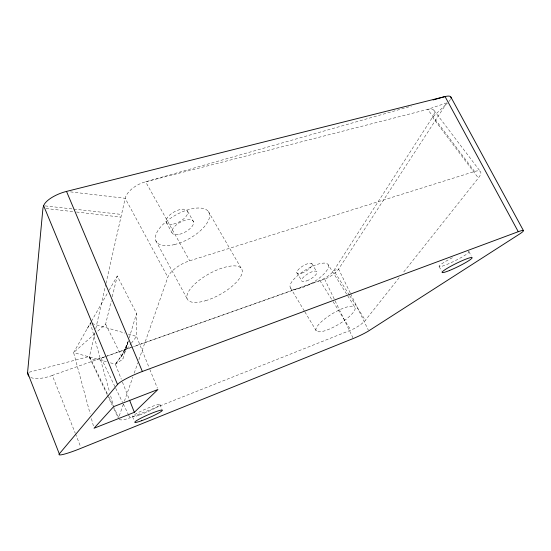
<?xml version="1.0" encoding="UTF-8"?>
<svg xmlns="http://www.w3.org/2000/svg" width="551" height="551" viewBox="0 0 551 551"><rect width="100%" height="100%" fill="white"/><g stroke="black" fill="none" stroke-linecap="round" stroke-linejoin="round"><path stroke-width="0.41" stroke-dasharray="2.75 2.07" d="M109.146 290.232L117.267 275.989L136.545 313.423L136.531 336.427L149.293 368.082M94.827 332.894L89.531 356.387L108.34 395.866M95.778 328.699L105.799 284.233M105.992 283.393L125.18 198.284A19.161 9.815 -28.2 0 1 145.616 181.802L411.328 106.164M97.837 331.082L105.627 324.181L111.247 300.915M112.246 296.762L117.267 275.989M110.469 362.833L115.386 364.204L122.907 359.087L128.025 341.964M129.237 337.887L136.545 313.423M126.076 348.48L128.176 341.524M123.314 404.269L118.665 417.541L108.705 396.637M124.402 401.156L132.846 377.077M134.23 373.123L137.833 362.84M138.907 359.782L167.848 277.181A20.029 8.107 -28.5 0 1 189.696 260.781L474.576 171.485A17.157 5.296 -35.4 0 1 478.364 178.021L402.629 273.372M128.411 340.752L123.183 353.115L121.73 355.45L127.412 344.168L123.183 353.115L115.386 364.204L121.261 379.102M87.34 328.465L91.025 321.998M91.438 321.274L108.733 290.956M447.391 103.023L445.614 104.766L338.603 269.067A12.701 4.16 -32 0 1 332.776 274.715A12.225 4.002 -32 0 1 324.629 279.088L131.923 347.261M115.386 364.204L130.856 343.879M131.372 343.204L136.531 336.427L128.293 334.051M119.119 419.421A14.939 4.284 -26.6 0 0 129.967 417.823L350.849 330.118A12.728 3.251 -31.3 0 0 365.361 320.296L400.033 276.643M445.614 104.766L432.507 117.287L333.775 270.575A12.377 4.071 -31.9 0 1 319.869 280.493L133.562 346.586M94.882 333.699L73.6 352.571L90.13 413.78M29.196 372.207L89.531 356.387A14.471 5.317 -25.8 0 0 101.164 358.081L106.026 356.352M106.832 356.07L132.757 346.868M104.532 356.945L52.311 375.417L75.17 433.017M105.324 356.669L131.124 347.536M446.723 102.872L427.645 109.38L145.616 181.802L189.696 260.781M45.196 205.909L121.537 214.435M46.008 208.519L74.054 211.736M76.534 212.018L120.931 217.115M70.487 191.879L125.18 198.284L167.848 277.181M106.377 361.697L73.6 352.571L90.392 323.106L109.601 392.14M92.038 323.582L124.994 333.1M434.023 110.462L480.644 171.884M474.576 171.485L427.645 109.38A16.537 6.516 -37.3 0 1 432.507 117.287L478.364 178.021M349.348 295.095L333.775 270.575L338.603 269.067L350.271 293.022M349.747 295.715L365.361 320.296M328.251 264.817A22.13 7.287 -31.4 0 1 302.692 287.498A22.13 7.287 -31.4 0 1 296.893 276.251A22.13 7.287 -31.4 0 1 328.251 264.817L354.954 307.362A22.639 6.171 -31.1 0 1 328.341 329.519A22.639 6.171 -31.1 0 1 323.292 320.083A22.639 6.171 -31.1 0 1 354.954 307.362M319.869 280.493L332.625 300.929M333.079 301.659L350.849 330.118M311.639 263.454L316.488 271.292M296.789 272.607L301.569 280.418M290.494 287.87L304.476 311.198M304.917 311.928L316.281 330.882M208.25 211.336L241.131 268.179M187.657 211.377L193.553 221.798M166.209 222.315L171.933 232.667M155.823 240.773L187.216 298.917M468.929 251.614L471.284 256.084M439.216 266.608L441.503 271.051M105.627 324.181L122.907 359.087M350.643 293.8L368.33 330.118M324.629 279.088L352.881 337.735M101.164 358.081L115.338 387.484M115.703 388.235L122.597 402.533M123.328 404.055L128.114 413.98M128.486 414.745L129.967 417.823M89.489 357.468L107.135 394.544M107.5 395.315L112.287 405.378M113.761 408.477L118.176 417.761M159.935 404.51L162.015 409.441M132.55 416.735L134.306 420.992M149.831 369.411L157.386 388.152M75.487 433.816L80.563 446.613M122.439 382.098L129.271 399.413M110.661 395.942L113.423 405.867M91.425 418.588L93.601 426.639M52.304 375.486A28.624 10.696 -24.4 0 1 30.195 377.173M450.456 99.421A16.888 4.615 -29.7 0 1 448.741 101.666M468.267 251.497A16.688 1.949 -26.3 0 1 457.337 259.604A16.688 1.949 -26.3 0 1 439.175 266.588A16.688 1.949 -26.3 0 1 453.597 257.138M205.626 300.688A31.097 11.709 -29.2 0 0 241.786 269.122A31.097 11.709 -29.2 0 0 196.294 282.677A31.097 11.709 -29.2 0 0 205.626 300.688M174.447 244.575A30.133 13.596 -29 0 0 209.001 212.507A30.133 13.596 -29 0 0 164.053 223.43A30.133 13.596 -29 0 0 174.447 244.575M301.741 273.165A8.878 3.017 -31.4 0 0 312.162 263.998A8.878 3.017 -31.4 0 0 299.661 268.323A8.878 3.017 -31.4 0 0 301.741 273.165M306.783 280.852A8.912 2.934 -31.4 0 0 316.956 271.719A8.912 2.934 -31.4 0 0 304.248 276.444A8.912 2.934 -31.4 0 0 306.783 280.852M173.593 224.03A12.067 5.606 -28.9 0 0 187.56 211.123A12.067 5.606 -28.9 0 0 169.57 215.172A12.067 5.606 -28.9 0 0 173.593 224.03M179.688 234.251A12.136 5.476 -29 0 0 193.339 221.288A12.136 5.476 -29 0 0 175.128 225.944A12.136 5.476 -29 0 0 179.688 234.251M139.362 415.11A15.035 1.646 -23.6 0 0 160.004 404.654A15.035 1.646 -23.6 0 0 139.265 412.052A15.035 1.646 -23.6 0 0 139.362 415.11"/><path stroke-width="0.83" d="M43.667 205.743L42.95 208.168L27.571 372.628L59.301 453.872L59.019 454.32A28.742 2.9 -23.2 0 0 60.596 454.892A29.286 2.955 -23.2 0 0 69.495 452.564A28.728 2.893 -23.2 0 0 78.621 449.237L353.253 338.507A12.556 1.102 -25.2 0 0 368.709 330.889L519.338 234.189A17.536 1.908 -26.6 0 0 518.271 231.695L445.07 96.563L66.513 191.411A20.904 7.762 -20.8 0 0 43.667 205.743L117.528 384.502L59.301 453.872M134.354 412.32L157.93 389.502L113.637 406.631L94.035 428.251L134.354 412.32L129.568 400.171M117.528 384.502A21.923 3.272 -23.2 0 1 142.365 371.464L518.271 231.695M433.127 99.958L445.07 96.563A16.888 4.615 -29.7 0 1 450.98 98.106M450.883 97.066L523.45 230.628M66.513 191.411L142.365 371.464M28.831 376.113A28.624 10.696 -24.4 0 1 27.784 372.559M141.683 420.695A15.056 1.536 -23.7 0 0 162.38 410.281A15.056 1.536 -23.7 0 0 141.655 417.803A15.056 1.536 -23.7 0 0 141.683 420.695M449.657 270.424A16.716 1.825 -26.2 0 0 472.152 257.751A16.716 1.825 -26.2 0 0 449.588 266.932A16.716 1.825 -26.2 0 0 449.657 270.424"/></g></svg>
